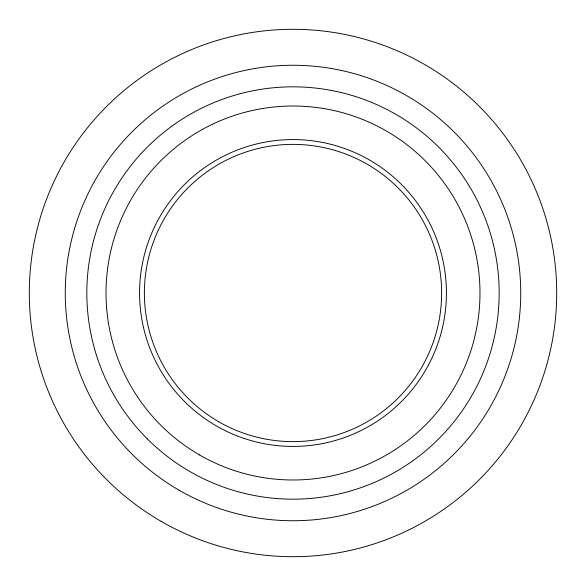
<?xml version="1.0" encoding="UTF-8"?>
<svg xmlns="http://www.w3.org/2000/svg" width="586" height="586" viewBox="0 0 586 586"><rect width="100%" height="100%" fill="white"/><g stroke="black" fill="none" stroke-linecap="round" stroke-linejoin="round"><path stroke-width="0.88" d="M199.504 454.934A186.985 186.985 0 0 0 479.985 293A186.985 186.985 0 0 0 199.504 131.066A186.985 186.985 0 0 0 199.504 454.934M218.688 421.715A148.632 148.632 0 0 0 441.632 293A148.632 148.632 0 0 0 218.688 164.285A148.632 148.632 0 0 0 218.688 421.715M184.509 401.491A153.422 153.422 0 0 0 441.199 332.709A153.422 153.422 0 0 0 253.291 144.801A153.422 153.422 0 0 0 184.509 401.491M161.15 521.372A263.7 263.7 0 0 0 556.7 293A263.7 263.7 0 0 0 161.15 64.628A263.7 263.7 0 0 0 161.15 521.372M179.133 490.233A227.742 227.742 0 0 0 520.742 293A227.742 227.742 0 0 0 179.133 95.767A227.742 227.742 0 0 0 179.133 490.233M147.218 438.782A206.162 206.162 0 0 0 492.137 346.363A206.162 206.162 0 0 0 239.637 93.863A206.162 206.162 0 0 0 147.218 438.782"/></g></svg>
